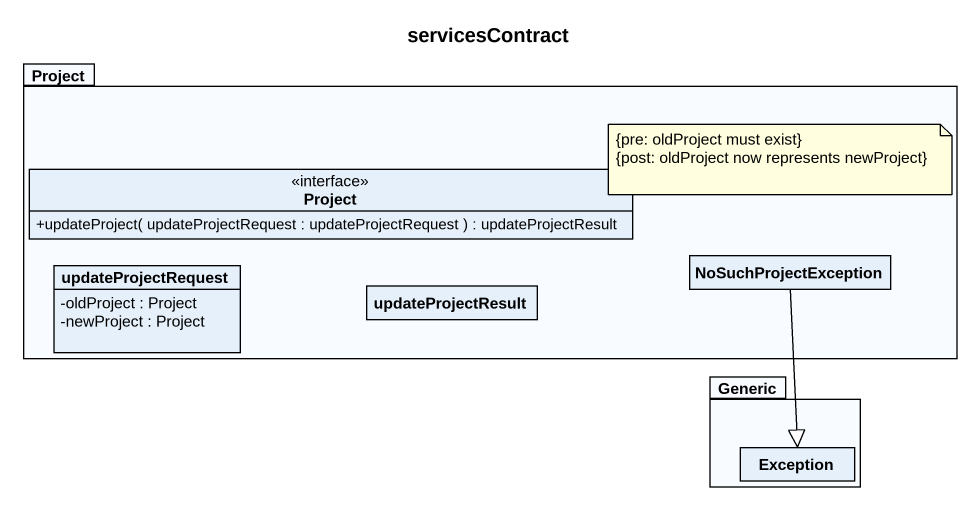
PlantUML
@startuml
title servicesContract
hide circle
hide empty members
skinparam classAttributeIconSize 0
package Project {
  interface "Project" as Project_2 {
    +updateProject( updateProjectRequest : updateProjectRequest ) : updateProjectResult
  }
  class updateProjectRequest {
    -oldProject : Project
    -newProject : Project
  }
  class updateProjectResult
  class NoSuchProjectException
}
package Generic {
  class "Exception" as Exception_
}
NoSuchProjectException --|> Exception_
note right of Project_2
  {pre: oldProject must exist}
  {post: oldProject now represents newProject}
end note
@enduml
